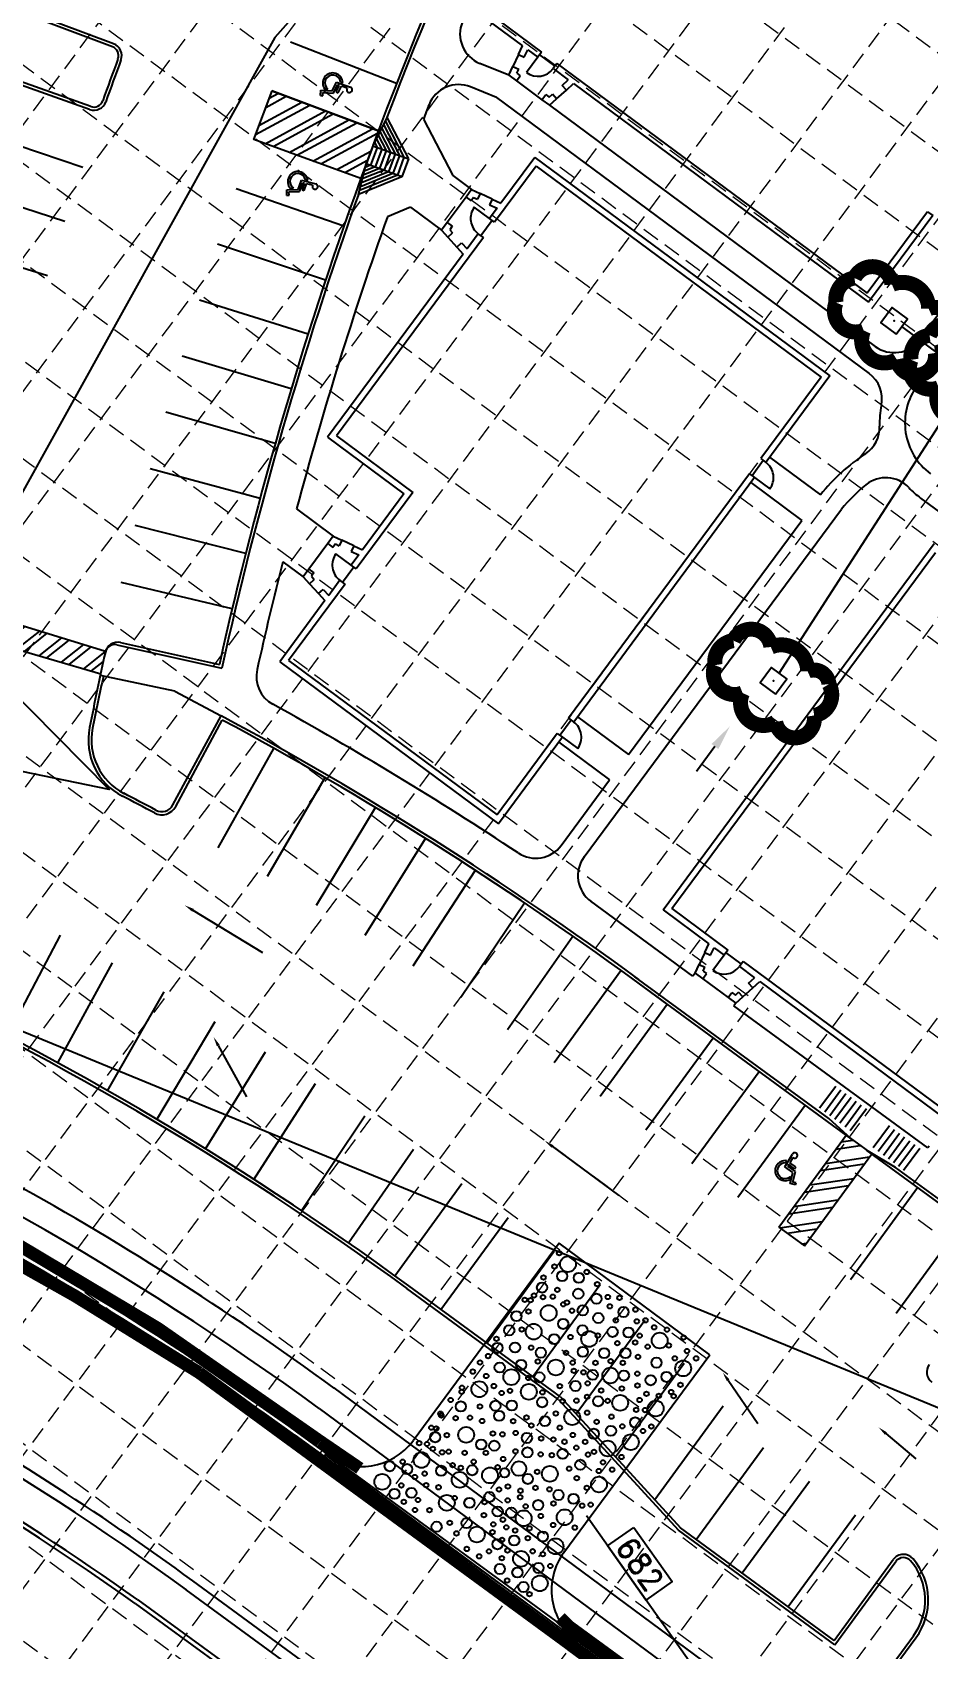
# Model space of a CAD drawing. Extents: x 4817 to 5759, y 4380 to 5259.
# Drawn here: x 5166.3 to 5307.9, y 4706.9 to 4962.4 of the extents above; entities that cross this region are included whole.
import ezdxf
from ezdxf.enums import TextEntityAlignment as Align

# ---------------------------------------------------------------- set-up
doc = ezdxf.new("R2010")
doc.units = 0
doc.header["$LTSCALE"] = 20
doc.header["$MEASUREMENT"] = 0
for name, pattern in [('DASHED', [0.75, 0.5, -0.25]), ('HIDDEN', [0.375, 0.25, -0.125]), ('HIDDENS', [0.17, 0.12, -0.05])]:
    doc.linetypes.add(name, pattern=pattern)
doc.layers.get('0').update_dxf_attribs({"linetype": 'CONTINUOUS'})
doc.layers.get('DEFPOINTS').update_dxf_attribs({"linetype": 'CONTINUOUS'})
for name, color, linetype in [('A-CURB', 3, 'CONTINUOUS'), ('A-GUT', 7, 'CONTINUOUS'), ('A-RAMP', 7, 'CONTINUOUS'), ('A-SIDEWALK', 2, 'CONTINUOUS'), ('A-SIDEWALK-ROW', 3, 'CONTINUOUS'), ('A-STRIP-HC', 7, 'CONTINUOUS'), ('A-STRIP-P', 7, 'HIDDEN'), ('A-SYMBOL-HC', 7, 'CONTINUOUS'), ('A_BLDG_CONC', 7, 'CONTINUOUS'), ('A_BLDG_DOOR', 7, 'CONTINUOUS'), ('A_BLDG_EXT', 3, 'CONTINUOUS'), ('A_BLDG_INT', 7, 'CONTINUOUS'), ('EX_STM_SEW', 8, 'HIDDEN'), ('GRID', 254, 'HIDDEN'), ('LEGEND', 7, 'CONTINUOUS'), ('LIMITS OF DISTURBANCE', 1, 'HIDDEN'), ('P_CONTOUR_FOOT', 40, 'CONTINUOUS'), ('P_INT_INLET', 40, 'CONTINUOUS'), ('P_STM_SEW-INTERNAL', 40, 'DASHED'), ('PCONTOUR', 40, 'CONTINUOUS'), ('SILT FENCE', 200, 'CONTINUOUS'), ('TEXT', 2, 'CONTINUOUS'), ('X-GUTTER', 8, 'HIDDENS')]:
    doc.layers.add(name, color=color, linetype=linetype)
doc.styles.add('ROMAND', font='romand.shx', dxfattribs={"height": 2.25})

# ---------------------------------------------------------------- blocks, each defined once
blk = doc.blocks.new('BASE-SHEA$0$HC')
for p, q in [((36.2, 87.5), (35.7, 93.1)), ((40.3, 78.8), (37.3, 113.8)), ((63.7, 78.8), (40.3, 78.8)), ((42.9, 108), (44.2, 93.4)), ((61.4, 93.4), (44.2, 93.4)), ((44.7, 88.3), (45, 83.9)), ((61.4, 88.3), (44.7, 88.3)), ((67.2, 83.9), (45, 83.9)), ((61.4, 88.3), (61.4, 93.4)), ((73.7, 53.7), (63.7, 78.8)), ((76.5, 60.4), (67.2, 83.9)), ((67.2, 60.7), (64.4, 67.7)), ((85.6, 58.5), (73.7, 53.7)), ((83.7, 63.2), (76.5, 60.4)), ((85.6, 58.5), (83.7, 63.2))]:
    blk.add_line(p, q)
for centre, radius, start, end in [((43.7, 114.4), 6.46, 263.0201, 184.9956), ((46.2, 71.8), 23.8, 116.1872, 332.1153), ((46.2, 71.8), 18.7, 122.4297, 347.4422)]:
    blk.add_arc(centre, radius, start, end)

msp = doc.modelspace()

# ---------------------------------------------------------------- hatches: boundary and pattern name
at = {"layer": 'A-GUT'}
h = msp.add_hatch(dxfattribs=at)
h.set_pattern_fill('ANSI32', color=256, scale=8, angle=-36.5017, style=0)
h.set_pattern_definition([(8.498333, (53.077, 4452.9596), (-0.443342, 2.9670605), []), (8.498333, (54.2137, 4452.1183), (-0.443342, 2.9670605), [])])
h.paths.add_polyline_path([(5298.89, 4785.25), (5294.85, 4788.2), (5284.22, 4773.68), (5288.26, 4770.72)])
at = {"layer": 'A-STRIP-HC'}
h = msp.add_hatch(dxfattribs=at)
h.set_pattern_fill('ANSI32', color=256, scale=8, angle=-6.5017, style=0)
h.set_pattern_definition([(38.49833, (53.077, 4452.9596), (-1.8674756, 2.3478788), []), (38.49833, (54.482, 4452.7994), (-1.8674756, 2.3478788), [])])
h.paths.add_polyline_path([(5154.87, 4871.74), (5177.88, 4864.62), (5177.12, 4861.08), (5154.01, 4867.83)])
at = {"layer": 'A-STRIP-P', "linetype": 'Continuous'}
h = msp.add_hatch(dxfattribs=at)
h.set_pattern_fill('ANSI32', color=256, scale=8, angle=-16.5017, style=0)
h.set_pattern_definition([(28.498333, (53.077, 4452.9596), (-1.4313996, 2.636493), []), (28.498333, (54.433, 4452.558), (-1.4313996, 2.636493), [])])
edge = h.paths.add_edge_path()
edge.add_line((5204.12, 4953.17), (5220.97, 4946.82))
edge.add_line((5220.97, 4946.82), (5218.2, 4939.32))
edge.add_line((5218.2, 4939.32), (5201.27, 4945.45))
edge.add_line((5201.27, 4945.45), (5204.17, 4953.15))

# ---------------------------------------------------------------- linework, layer by layer
at = {"layer": 'A-CURB', "color": 7}
for p, q in [((5178.96, 4960.1), (5166.31, 4964.83)), ((5175.53, 4950.67), (5162.8, 4955.19)), ((5179.64, 4865.64), (5196.23, 4861.96)), ((5188.52, 4840.35), (5196.11, 4854.44)), ((5292.12, 4790.82), (5261.5, 4813.23)), ((5295.66, 4787.61), (5292.12, 4790.82)), ((5302.64, 4783.12), (5298.08, 4785.84)), ((5321.45, 4769.35), (5302.64, 4783.12)), ((5249.42, 4746.47), (5225.48, 4764)), ((5249.42, 4746.47), (5268.37, 4725.79)), ((5293.07, 4707.72), (5268.37, 4725.79)), ((5293.07, 4707.72), (5302.69, 4720.86)), ((5298.26, 4699.35), (5305.48, 4709.11))]:
    msp.add_line(p, q, dxfattribs=at)
for centre, radius, start, end in [((5804.09, 4727.12), 683.64, 148.62153, 160.34812), ((5804.09, 4727.12), 622.64, 150.2984, 159.12779), ((5178.43, 4958.7), 1.5, 339.689, 69.5173), ((5804.09, 4727.12), 665.64, 159.68904, 160.29307), ((5176.03, 4952.09), 1.5, 250.4648, 340.2931), ((5804.09, 4727.12), 622.64, 160.32145, 167.49265), ((5179.31, 4864.18), 1.5, 77.4927, 167.6271), ((5804.09, 4727.12), 640.64, 167.96431, 168.71575), ((4931.97, 4362.93), 558, 53.7294, 61.7461), ((5185.15, 4850.62), 9.5, 168.7157, 242.5639), ((4931.97, 4362.93), 540, 61.9591, 62.5639), ((5186.76, 4841.3), 2, 241.9591, 331.6948), ((4931.97, 4362.93), 497, 53.8006, 65.5747), ((5303.91, 4719.98), 1.5, 40.7516, 143.8019), ((5297.84, 4714.76), 9.5, 323.4983, 40.7516)]:
    msp.add_arc(centre, radius, start, end, dxfattribs=at)
at = {"layer": 'A-GUT'}
for p, q in [((5179.13, 4960.57), (5166.02, 4965.47)), ((5175.36, 4950.2), (5162.16, 4954.88)), ((5180.23, 4866.02), (5195.85, 4862.56)), ((5188.96, 4840.12), (5196.32, 4853.77)), ((5295.66, 4787.61), (5261.2, 4812.82)), ((5266.61, 4808.87), (5261.21, 4812.82)), ((5294.85, 4788.2), (5298.89, 4785.25)), ((5320.75, 4769.25), (5298.08, 4785.84)), ((5284.22, 4773.68), (5288.26, 4770.72)), ((5249.76, 4746.85), (5225.77, 4764.4)), ((5249.76, 4746.85), (5268.7, 4726.17)), ((5292.96, 4708.41), (5268.7, 4726.17)), ((5292.96, 4708.41), (5302.29, 4721.16)), ((5298.66, 4699.05), (5305.88, 4708.81))]:
    msp.add_line(p, q, dxfattribs=at)
for centre, radius, start, end in [((5804.09, 4727.12), 683.14, 148.66344, 160.34812), ((5804.09, 4727.12), 623.14, 150.34441, 159.58078), ((5178.43, 4958.7), 2, 339.689, 69.5173), ((5804.09, 4727.12), 665.14, 159.68904, 160.29307), ((5176.03, 4952.09), 2, 250.4648, 340.2931), ((5804.09, 4727.12), 623.14, 159.8654, 167.44668), ((5804.09, 4727.12), 641.14, 167.62712, 168.71575), ((5179.8, 4864.07), 2, 77.4927, 167.6271), ((4931.97, 4362.93), 557.5, 53.8032, 61.6948), ((5185.15, 4850.62), 10, 168.7157, 242.5639), ((4931.97, 4362.93), 539.5, 61.9591, 62.5639), ((5186.76, 4841.3), 2.5, 241.9591, 331.6948), ((4931.97, 4362.93), 497.5, 53.8006, 65.5171), ((5309.58, 4750.78), 2, 143.4983, 233.8019), ((5303.91, 4719.98), 2, 40.7516, 143.8019), ((5297.84, 4714.76), 10, 323.4983, 40.7516)]:
    msp.add_arc(centre, radius, start, end, dxfattribs=at)
at = {"layer": 'A-RAMP'}
for p, q in [((5290.67, 4792.51), (5293.22, 4795.96)), ((5291.47, 4791.91), (5294.03, 4795.37)), ((5292.27, 4791.32), (5294.83, 4794.77)), ((5293.08, 4790.72), (5295.64, 4794.18)), ((5293.88, 4790.13), (5296.44, 4793.58)), ((5294.69, 4789.53), (5297.24, 4792.99)), ((5295.49, 4788.94), (5298.05, 4792.39)), ((5299.12, 4786.25), (5301.68, 4789.71)), ((5299.92, 4785.66), (5302.48, 4789.11)), ((5300.73, 4785.06), (5303.29, 4788.52)), ((5301.53, 4784.47), (5304.09, 4787.92)), ((5302.34, 4783.87), (5304.89, 4787.33)), ((5303.14, 4783.28), (5305.7, 4786.73)), ((5303.94, 4782.68), (5306.5, 4786.14))]:
    msp.add_line(p, q, dxfattribs=at)
at = {"layer": 'A-SIDEWALK', "color": 7}
for p, q in [((5241.58, 4955.61), (5236.98, 4957.49)), ((5239.61, 4952.1), (5235.51, 4953.76)), ((5239.61, 4952.1), (5298.5, 4908.52)), ((5248.01, 4950.86), (5299.46, 4912.79)), ((5228.09, 4948.67), (5232.71, 4939.79)), ((5232.71, 4939.79), (5235.7, 4937.58)), ((5226.06, 4934.75), (5222.4, 4933.26)), ((5226.06, 4934.75), (5230.94, 4931.15)), ((5315.97, 4926.69), (5306.45, 4913.83)), ((5314.43, 4917.88), (5306.1, 4906.63)), ((5282.77, 4895.28), (5290.81, 4889.33)), ((5279.8, 4891.26), (5287.83, 4885.31)), ((5208.06, 4887.12), (5213.85, 4882.83)), ((5253.47, 4832.15), (5294.12, 4887.08)), ((5306.61, 4888.83), (5324.3, 4875.74)), ((5260.47, 4848.33), (5287.83, 4885.31)), ((5205.88, 4878.78), (5209.09, 4876.4)), ((5188.8, 4858.31), (5177.05, 4860.81)), ((5188.8, 4858.31), (5196.11, 4854.44)), ((5252.43, 4854.28), (5260.47, 4848.33)), ((5249.46, 4850.26), (5257.5, 4844.31)), ((5249.84, 4833.96), (5257.5, 4844.31)), ((5270.66, 4813.34), (5254.54, 4825.14)), ((5270.99, 4813.8), (5270.66, 4813.34)), ((5277.42, 4809.04), (5277.11, 4808.62)), ((5307.78, 4786.18), (5277.11, 4808.62)), ((5307.97, 4786.44), (5307.78, 4786.18))]:
    msp.add_line(p, q, dxfattribs=at)
for centre, radius, start, end in [((5238.86, 4962.12), 5, 157.4249, 247.8929), ((5233.63, 4949.13), 5, 67.8929, 158.7353), ((5804.09, 4727.12), 617.14, 158.73531, 158.96118), ((5804.09, 4727.12), 617.14, 160.48686, 164.97371), ((5302.43, 4916.8), 5, 233.4983, 323.4983), ((5295.52, 4904.5), 5, 348.3994, 53.4983), ((5314.14, 4900.68), 10, 143.4983, 233.4983), ((5314.14, 4900.68), 14, 168.3994, 182.0564), ((5295.15, 4900), 5, 303.4566, 2.0564), ((5314.94, 4870.05), 30.9, 123.4566, 141.3729), ((5301.13, 4887.04), 5, 43.3601, 129.1083), ((5314.94, 4870.05), 26.9, 129.1083, 140.723), ((5314.94, 4900.09), 14, 223.3601, 233.4983), ((5804.09, 4727.12), 617.14, 165.77407, 167.4016), ((5206.69, 4860.64), 5, 167.4016, 241.1024), ((4931.97, 4362.93), 563.5, 56.4908, 61.1024), ((5245.82, 4836.94), 5, 236.4908, 323.4983), ((5257.49, 4829.17), 5, 143.4983, 233.8019)]:
    msp.add_arc(centre, radius, start, end, dxfattribs=at)
at = {"layer": 'A-SIDEWALK-ROW', "color": 7}
for p, q in [((5289.25, 4692.62), (5213.96, 4748.27)), ((5211.6, 4745.04), (5284, 4691.5))]:
    msp.add_line(p, q, dxfattribs=at)
for radius, end in [(477.5, 68.7844), (473.5, 67.1171)]:
    msp.add_arc((4931.96, 4362.93), radius, 53.8019, end, dxfattribs=at)
at = {"layer": 'A-STRIP-HC'}
for p, q in [((5154.87, 4871.74), (5177.89, 4864.66)), ((5154.01, 4867.83), (5177.11, 4861.08))]:
    msp.add_line(p, q, dxfattribs=at)
at = {"layer": 'A-STRIP-P', "linetype": 'Continuous'}
for p, q in [((5223.84, 4954.29), (5207.08, 4960.85)), ((5220.97, 4946.82), (5204.12, 4953.17)), ((5222.31, 4948.96), (5220.09, 4944.48)), ((5222.03, 4948.4), (5225.01, 4942.66)), ((5222.31, 4948.96), (5225.72, 4942.4)), ((5174.29, 4941.03), (5157.25, 4946.82)), ((5218.2, 4939.32), (5201.27, 4945.45)), ((5220.64, 4945.6), (5221.49, 4943.96)), ((5220.92, 4946.16), (5222.2, 4943.7)), ((5221.2, 4946.72), (5222.9, 4943.44)), ((5221.48, 4947.28), (5223.61, 4943.18)), ((5221.76, 4947.84), (5224.31, 4942.92)), ((5220.09, 4944.48), (5219.05, 4941.67)), ((5220.79, 4944.22), (5219.75, 4941.41)), ((5220.09, 4944.48), (5225.72, 4942.4)), ((5220.37, 4945.04), (5220.79, 4944.22)), ((5221.49, 4943.96), (5220.45, 4941.15)), ((5222.2, 4943.7), (5221.16, 4940.89)), ((5222.9, 4943.44), (5221.86, 4940.63)), ((5223.61, 4943.18), (5222.57, 4940.37)), ((5224.31, 4942.92), (5223.27, 4940.11)), ((5217.82, 4936.79), (5219.05, 4941.67)), ((5222.57, 4940.37), (5218.28, 4938.62)), ((5221.86, 4940.63), (5218.43, 4939.23)), ((5221.16, 4940.89), (5218.59, 4939.84)), ((5220.45, 4941.15), (5218.74, 4940.45)), ((5219.75, 4941.41), (5218.89, 4941.06)), ((5224.68, 4939.59), (5219.04, 4941.62)), ((5225.01, 4942.66), (5223.97, 4939.85)), ((5225.72, 4942.4), (5224.68, 4939.59)), ((5171.45, 4932.49), (5154.33, 4938.05)), ((5224.68, 4939.59), (5217.82, 4936.79)), ((5223.97, 4939.85), (5217.97, 4937.4)), ((5223.27, 4940.11), (5218.13, 4938.01)), ((5215.52, 4931.78), (5198.52, 4937.69)), ((5168.73, 4923.91), (5151.54, 4929.24)), ((5212.63, 4923.26), (5195.54, 4928.92)), ((5209.86, 4914.69), (5192.69, 4920.11)), ((5207.21, 4906.09), (5189.97, 4911.26)), ((5204.69, 4897.45), (5187.37, 4902.37)), ((5202.29, 4888.78), (5184.9, 4893.45)), ((5200.02, 4880.07), (5182.57, 4884.49)), ((5197.87, 4871.33), (5180.36, 4875.5)), ((5195.67, 4833.59), (5204.47, 4849.29)), ((5203.48, 4829.12), (5212.54, 4844.68)), ((5211.22, 4824.53), (5220.54, 4839.93)), ((5218.88, 4819.8), (5228.4, 4835.08)), ((5226.47, 4814.96), (5236.29, 4830.04)), ((5233.97, 4809.98), (5244.04, 4824.9)), ((5162.4, 4803.84), (5170.74, 4819.79)), ((5241.38, 4804.88), (5251.7, 4819.62)), ((5170.34, 4799.6), (5178.96, 4815.4)), ((5248.71, 4799.66), (5259.28, 4814.23)), ((5178.2, 4795.22), (5187.11, 4810.86)), ((5255.98, 4794.35), (5266.61, 4808.87)), ((5185.98, 4790.69), (5195.17, 4806.17)), ((5263.24, 4789.03), (5273.87, 4803.56)), ((5193.67, 4786.03), (5203.14, 4801.34)), ((5270.5, 4783.71), (5281.13, 4798.24)), ((5201.29, 4781.22), (5211.03, 4796.36)), ((5277.76, 4778.4), (5288.39, 4792.93)), ((5208.81, 4776.28), (5218.82, 4791.24)), ((5284.22, 4773.68), (5294.85, 4788.2)), ((5216.24, 4771.21), (5226.53, 4785.98)), ((5288.26, 4770.72), (5298.89, 4785.25)), ((5223.58, 4766), (5234.13, 4780.58)), ((5295.52, 4765.41), (5306.15, 4779.93)), ((5230.85, 4760.69), (5241.48, 4775.22)), ((5302.78, 4760.09), (5313.41, 4774.62)), ((5238.11, 4755.37), (5248.74, 4769.9)), ((5245.37, 4750.06), (5256, 4764.59)), ((5252.21, 4744.17), (5263.06, 4758.98)), ((5258.41, 4737.4), (5269.26, 4752.21)), ((5264.61, 4730.63), (5275.45, 4745.45)), ((5271.18, 4724.36), (5281.81, 4738.89)), ((5278.44, 4719.05), (5289.07, 4733.57)), ((5285.7, 4713.73), (5296.33, 4728.26))]:
    msp.add_line(p, q, dxfattribs=at)
msp.add_lwpolyline([(5204.12, 4953.17), (5220.97, 4946.82), (5218.2, 4939.32), (5201.27, 4945.45), (5204.17, 4953.15)], dxfattribs=at)
at = {"layer": 'A_BLDG_CONC'}
for p, q in [((5243.11, 4958.87), (5242.22, 4956.97)), ((5242.79, 4954.72), (5246.81, 4951.75)), ((5249.12, 4951.86), (5250.68, 4953.27)), ((5234.81, 4936.37), (5231.83, 4932.35)), ((5238.95, 4936.04), (5237.06, 4936.94)), ((5231.95, 4930.03), (5233.36, 4928.48)), ((5212.96, 4881.63), (5209.98, 4877.61)), ((5217.11, 4881.3), (5215.21, 4882.2)), ((5210.1, 4875.29), (5211.51, 4873.74)), ((5272.53, 4817.06), (5271.63, 4815.16)), ((5272.2, 4812.91), (5276.22, 4809.93)), ((5278.54, 4810.05), (5280.09, 4811.46))]:
    msp.add_line(p, q, dxfattribs=at)
at = {"layer": 'A_BLDG_DOOR'}
for p, q in [((5246.16, 4958.44), (5244.38, 4956.03)), ((5238.53, 4932.99), (5236.12, 4934.78)), ((5280.39, 4892.06), (5282.8, 4890.28)), ((5216.68, 4878.25), (5214.27, 4880.04)), ((5250.04, 4851.04), (5252.45, 4849.26)), ((5275.58, 4816.63), (5273.79, 4814.22))]:
    msp.add_line(p, q, dxfattribs=at)
for centre, start, end in [((5246.16, 4958.44), 233.4983, 323.4983), ((5238.53, 4932.99), 143.4983, 233.4983), ((5280.39, 4892.06), 323.4983, 53.4983), ((5216.68, 4878.25), 143.4983, 233.4983), ((5250.04, 4851.04), 323.4983, 53.4983), ((5275.58, 4816.63), 233.4983, 323.4983)]:
    msp.add_arc(centre, 3, start, end, dxfattribs=at)
at = {"layer": 'A_BLDG_EXT', "color": 7}
for p, q in [((5236.52, 4965.58), (5243.75, 4960.23)), ((5243.11, 4958.87), (5243.75, 4960.23)), ((5243.11, 4958.87), (5244.02, 4958.45)), ((5244.02, 4958.45), (5244.57, 4959.62)), ((5244.57, 4959.62), (5246.16, 4958.44)), ((5246.76, 4959.25), (5246.16, 4958.44)), ((5241.58, 4955.61), (5242.22, 4956.97)), ((5242.22, 4956.97), (5243.13, 4956.55)), ((5242.84, 4955.93), (5243.13, 4956.55)), ((5242.84, 4955.93), (5243.38, 4955.53)), ((5249.17, 4957.46), (5248.58, 4956.66)), ((5248.58, 4956.66), (5250.97, 4954.89)), ((5241.58, 4955.61), (5242.79, 4954.72)), ((5242.79, 4954.72), (5243.38, 4955.53)), ((5250.01, 4954.01), (5250.97, 4954.89)), ((5250.68, 4953.27), (5250.01, 4954.01)), ((5250.68, 4953.27), (5251.79, 4954.28)), ((5251.79, 4954.28), (5298.41, 4919.78)), ((5246.81, 4951.75), (5247.4, 4952.55)), ((5246.81, 4951.75), (5248.01, 4950.86)), ((5247.4, 4952.55), (5247.95, 4952.15)), ((5247.95, 4952.15), (5248.45, 4952.6)), ((5248.01, 4950.86), (5249.12, 4951.86)), ((5249.12, 4951.86), (5248.45, 4952.6)), ((5245.67, 4942.64), (5240.31, 4935.41)), ((5245.67, 4942.64), (5292.29, 4908.14)), ((5235.7, 4937.58), (5234.81, 4936.37)), ((5234.81, 4936.37), (5235.61, 4935.78)), ((5236.01, 4936.32), (5235.61, 4935.78)), ((5235.7, 4937.58), (5237.06, 4936.94)), ((5236.01, 4936.32), (5236.63, 4936.03)), ((5237.06, 4936.94), (5236.63, 4936.03)), ((5238.95, 4936.04), (5238.53, 4935.14)), ((5238.95, 4936.04), (5240.31, 4935.41)), ((5238.53, 4935.14), (5239.71, 4934.59)), ((5239.71, 4934.59), (5238.53, 4932.99)), ((5239.33, 4932.4), (5238.53, 4932.99)), ((5308.53, 4933.44), (5298.41, 4919.78)), ((5307.72, 4934.04), (5308.53, 4933.44)), ((5231.83, 4932.35), (5230.94, 4931.15)), ((5230.94, 4931.15), (5231.95, 4930.03)), ((5231.83, 4932.35), (5232.64, 4931.76)), ((5231.95, 4930.03), (5232.69, 4930.71)), ((5232.64, 4931.76), (5232.23, 4931.21)), ((5232.23, 4931.21), (5232.69, 4930.71)), ((5236.74, 4930.58), (5234.97, 4928.19)), ((5237.55, 4929.99), (5236.74, 4930.58)), ((5233.36, 4928.48), (5234.1, 4929.15)), ((5233.36, 4928.48), (5234.36, 4927.37)), ((5234.1, 4929.15), (5234.97, 4928.19)), ((5234.36, 4927.37), (5212.95, 4898.43)), ((5292.29, 4908.14), (5282.18, 4894.47)), ((5212.95, 4898.43), (5225.01, 4889.51)), ((5281.37, 4895.07), (5282.18, 4894.47)), ((5280.39, 4892.06), (5251.82, 4853.45)), ((5279.59, 4892.66), (5280.39, 4892.06)), ((5225.01, 4889.51), (5218.46, 4880.66)), ((5213.85, 4882.83), (5212.96, 4881.63)), ((5212.96, 4881.63), (5213.76, 4881.03)), ((5214.17, 4881.58), (5213.76, 4881.03)), ((5213.85, 4882.83), (5215.21, 4882.2)), ((5214.17, 4881.58), (5214.78, 4881.29)), ((5215.21, 4882.2), (5214.78, 4881.29)), ((5265.93, 4823.77), (5308.76, 4881.64)), ((5217.11, 4881.3), (5216.68, 4880.4)), ((5216.68, 4880.4), (5217.86, 4879.84)), ((5217.86, 4879.84), (5216.68, 4878.25)), ((5217.11, 4881.3), (5218.46, 4880.66)), ((5209.98, 4877.61), (5209.09, 4876.4)), ((5209.98, 4877.61), (5210.79, 4877.02)), ((5210.79, 4877.02), (5210.38, 4876.47)), ((5210.38, 4876.47), (5210.84, 4875.96)), ((5217.48, 4877.66), (5216.68, 4878.25)), ((5209.09, 4876.4), (5210.1, 4875.29)), ((5210.1, 4875.29), (5210.84, 4875.96)), ((5211.51, 4873.74), (5212.25, 4874.41)), ((5212.25, 4874.41), (5213.12, 4873.45)), ((5214.89, 4875.84), (5213.12, 4873.45)), ((5215.7, 4875.25), (5214.89, 4875.84)), ((5212.51, 4872.63), (5205.38, 4862.98)), ((5211.51, 4873.74), (5212.51, 4872.63)), ((5205.38, 4862.98), (5239.94, 4837.4)), ((5251.02, 4854.05), (5251.82, 4853.45)), ((5250.04, 4851.04), (5239.94, 4837.4)), ((5249.23, 4851.64), (5250.04, 4851.04)), ((5265.93, 4823.77), (5273.16, 4818.41)), ((5272.53, 4817.06), (5273.17, 4818.41)), ((5273.43, 4816.63), (5273.99, 4817.81)), ((5273.99, 4817.81), (5275.58, 4816.63)), ((5271, 4813.8), (5271.63, 4815.16)), ((5271.63, 4815.16), (5272.54, 4814.73)), ((5272.53, 4817.06), (5273.43, 4816.63)), ((5276.17, 4817.43), (5275.58, 4816.63)), ((5278.58, 4815.65), (5277.99, 4814.84)), ((5271, 4813.8), (5272.2, 4812.91)), ((5272.2, 4812.91), (5272.8, 4813.71)), ((5272.25, 4814.12), (5272.54, 4814.73)), ((5272.25, 4814.12), (5272.8, 4813.71)), ((5277.99, 4814.84), (5280.38, 4813.07)), ((5279.42, 4812.2), (5280.38, 4813.07)), ((5276.22, 4809.93), (5276.82, 4810.74)), ((5276.82, 4810.74), (5277.36, 4810.33)), ((5277.36, 4810.33), (5277.87, 4810.79)), ((5277.43, 4809.04), (5278.54, 4810.05)), ((5278.54, 4810.05), (5277.87, 4810.79)), ((5280.09, 4811.46), (5279.42, 4812.2)), ((5280.09, 4811.46), (5281.2, 4812.47)), ((5281.2, 4812.47), (5310.14, 4791.05)), ((5276.22, 4809.93), (5277.43, 4809.04))]:
    msp.add_line(p, q, dxfattribs=at)
at = {"layer": 'A_BLDG_INT'}
for p, q in [((5237.92, 4965.79), (5246.76, 4959.25)), ((5248.87, 4957.06), (5246.46, 4958.85)), ((5249.17, 4957.46), (5298.2, 4921.18)), ((5245.87, 4941.24), (5239.33, 4932.4)), ((5245.87, 4941.24), (5290.89, 4907.93)), ((5237.14, 4930.29), (5238.93, 4932.7)), ((5307.72, 4934.04), (5298.2, 4921.18)), ((5237.55, 4929.99), (5214.35, 4898.64)), ((5290.89, 4907.93), (5281.37, 4895.07)), ((5214.35, 4898.64), (5226.41, 4889.72)), ((5281.77, 4894.77), (5279.99, 4892.36)), ((5279.59, 4892.66), (5251.02, 4854.05)), ((5226.41, 4889.72), (5217.48, 4877.66)), ((5267.33, 4823.98), (5308.97, 4880.25)), ((5215.3, 4875.54), (5217.08, 4877.96)), ((5215.7, 4875.25), (5206.78, 4863.19)), ((5206.78, 4863.19), (5239.73, 4838.8)), ((5251.42, 4853.75), (5249.63, 4851.34)), ((5249.23, 4851.64), (5239.73, 4838.8)), ((5267.33, 4823.98), (5276.17, 4817.43)), ((5278.29, 4815.25), (5275.87, 4817.03)), ((5278.58, 4815.65), (5313.15, 4790.07))]:
    msp.add_line(p, q, dxfattribs=at)
at = {"layer": 'DEFPOINTS', "color": 0, "linetype": 'ByBlock'}
for p in [(5249.53, 4771.12), (5249.53, 4771.12), (5273.35, 4753.49), (5220.49, 4731.89)]:
    msp.add_point(p, dxfattribs=at)
at = {"layer": 'EX_STM_SEW', "color": 5, "linetype": 'Continuous'}
for p, q in [((5264.51, 4662.32), (5190.63, 4716.39)), ((5265.67, 4663.64), (5191.67, 4717.8))]:
    msp.add_line(p, q, dxfattribs=at)
for radius, end in [(439.75, 68.2999), (438, 66.5981)]:
    msp.add_arc((4931.97, 4362.92), radius, 53.8033, end, dxfattribs=at)
at = {"layer": 'GRID', "color": 252, "linetype": 'HIDDEN', "lineweight": 0, "ltscale": 0.55}
for p, q in [((5050.59, 5150.63), (5673.57, 4689.63)), ((5043.16, 5140.58), (5666.13, 4679.58)), ((5035.72, 5130.54), (5658.7, 4669.53)), ((5028.29, 5120.49), (5651.26, 4659.48)), ((5288.33, 5114.66), (5028.05, 4762.93)), ((5020.85, 5110.44), (5643.83, 4649.43)), ((5298.38, 5107.22), (5038.1, 4755.5)), ((5013.42, 5100.39), (5636.39, 4639.39)), ((5308.43, 5099.79), (5048.15, 4748.06)), ((5318.47, 5092.35), (5058.2, 4740.63)), ((5005.98, 5090.34), (5628.96, 4629.34)), ((5328.52, 5084.92), (5068.24, 4733.19)), ((4998.54, 5080.3), (5621.52, 4619.29)), ((5338.57, 5077.48), (5078.29, 4725.76)), ((4991.11, 5070.25), (5614.08, 4609.24)), ((5348.62, 5070.05), (5088.34, 4718.32)), ((5358.67, 5062.61), (5098.39, 4710.89)), ((4983.67, 5060.2), (5606.65, 4599.19)), ((5368.71, 5055.17), (5108.44, 4703.45)), ((4976.24, 5050.15), (5599.21, 4589.15)), ((5378.76, 5047.74), (5118.48, 4696.01)), ((4968.8, 5040.1), (5591.78, 4579.1)), ((5388.81, 5040.3), (5128.53, 4688.58)), ((5398.86, 5032.87), (5138.58, 4681.14)), ((4961.37, 5030.06), (5584.34, 4569.05)), ((5408.91, 5025.43), (5148.63, 4673.71)), ((4953.93, 5020.01), (5576.91, 4559)), ((5418.95, 5018), (5158.68, 4666.27)), ((4946.5, 5009.96), (5569.47, 4548.95)), ((5429, 5010.56), (5168.72, 4658.84)), ((5439.05, 5003.13), (5178.77, 4651.4)), ((4939.06, 4999.91), (5562.04, 4538.91)), ((5449.1, 4995.69), (5188.82, 4643.97)), ((4931.62, 4989.86), (5554.6, 4528.86)), ((5459.15, 4988.25), (5198.87, 4636.53)), ((4924.19, 4979.82), (5547.16, 4518.81)), ((5469.19, 4980.82), (5208.92, 4629.09)), ((5479.24, 4973.38), (5218.96, 4621.66)), ((4916.75, 4969.77), (5539.73, 4508.76)), ((5489.29, 4965.95), (5229.01, 4614.22)), ((4909.32, 4959.72), (5532.29, 4498.71)), ((4901.88, 4949.67), (5524.86, 4488.67)), ((4894.45, 4939.62), (5517.42, 4478.62)), ((4887.2, 4929.36), (5510.18, 4468.36)), ((4879.77, 4919.32), (5502.74, 4458.31))]:
    msp.add_line(p, q, dxfattribs=at)
at = {"layer": 'LEGEND', "color": 170, "ltscale": 100, "const_width": 2.37}
for points in [[(5302.09, 4922.56, 0.520567), (5302.09, 4922.56, 0.765195), (5296.17, 4923.58, 0.417879), (5293.26, 4919.7, 0.6649), (5297.63, 4915.3, 0.744833), (5302.84, 4910.72, 0.975642), (5308.94, 4911.74, 0.520567), (5311.27, 4916.68, 0.520567), (5307.89, 4918.73, 0.540264), (5302.09, 4922.56)], [(5313.95, 4913.53, 0.520567), (5313.95, 4913.53, 0.765195), (5308.03, 4914.55, 0.417879), (5305.12, 4910.66, 0.6649), (5309.48, 4906.26, 0.744833), (5314.69, 4901.69, 0.975642), (5320.8, 4902.7, 0.520567), (5323.13, 4907.65, 0.520567), (5319.75, 4909.7, 0.540264), (5313.95, 4913.53)], [(5282.96, 4865.3, 0.520567), (5282.96, 4865.3, 0.765195), (5277.05, 4866.32, 0.417879), (5274.13, 4862.44, 0.6649), (5278.5, 4858.04, 0.744833), (5283.71, 4853.46, 0.975642), (5289.82, 4854.48, 0.520567), (5292.14, 4859.42, 0.520567), (5288.77, 4861.47, 0.540264), (5282.96, 4865.3)]]:
    msp.add_lwpolyline(points, format="xyb", close=True, dxfattribs=at)
at = {"layer": 'LIMITS OF DISTURBANCE', "linetype": 'DASHED', "ltscale": 1.5, "const_width": 2}
msp.add_lwpolyline([(5132.22, 4784.73, -0.030724), (5192.65, 4750.69), (5445.41, 4565.52), (5618.63, 4779.6), (5624.29, 4775.32), (5628.83, 4780.96), (5622.89, 4786.09), (5638.1, 4808.48), (5634.78, 4810.6), (5578.15, 4852.66, 0.029536), (5570.73, 4857.12), (5563.67, 4858.56, -0.160451), (5516.17, 4879.05), (5207.84, 5110.33, 0.326519), (5182.99, 5105.91), (5169.5, 5082.36), (5165.29, 5070.8)], format="xyb", dxfattribs=at)
at = {"layer": 'P_CONTOUR_FOOT', "color": 35}
msp.add_line((5279.93, 4691.19), (5253.82, 4728.09), dxfattribs=at)
for points in [[(5249.01, 5011.49), (5204.61, 4961.55), (5154.76, 4871.84), (5153.61, 4867.91), (5178.46, 4842.81), (5131.92, 4852.4)], [(5138.18, 4815.55), (5320.52, 4740.59)]]:
    msp.add_lwpolyline(points, dxfattribs=at)
msp.add_lwpolyline([(5261.31, 4726.26), (5267.37, 4717.7), (5263.24, 4714.77), (5257.18, 4723.34)], close=True, dxfattribs=at)
at = {"layer": 'P_INT_INLET', "color": 5, "linetype": 'Continuous'}
for points in [[(5302.75, 4914.71), (5304.53, 4917.12), (5302.12, 4918.9), (5300.33, 4916.49)], [(5283.71, 4857.88), (5285.5, 4860.29), (5283.08, 4862.08), (5281.3, 4859.67)]]:
    msp.add_lwpolyline(points, close=True, dxfattribs=at)
at = {"layer": 'P_STM_SEW-INTERNAL', "color": 5, "linetype": 'Continuous'}
for p, q in [((5313.49, 4908.63), (5303.64, 4915.91)), ((5284.29, 4861.19), (5313.75, 4906.88))]:
    msp.add_line(p, q, dxfattribs=at)
for p in [(5302.43, 4916.8), (5283.4, 4859.98)]:
    msp.add_point(p, dxfattribs=at)
at = {"layer": 'SILT FENCE', "linetype": 'Continuous', "const_width": 2}
msp.add_lwpolyline([(5093.67, 4839.48), (5105.53, 4808.78), (5106.22, 4807.39), (5104.18, 4803.21), (5128.36, 4792.36), (5126.66, 4788.81), (5127.06, 4789.68), (5131.42, 4787.82, -0.05264), (5211.79, 4739.84), (5218.04, 4735.57)], format="xyb", dxfattribs=at)
msp.add_lwpolyline([(5249.69, 4712), (5251.14, 4710.56), (5444.71, 4569.23)], dxfattribs=at)
at = {"layer": 'TEXT', "color": 4}
for p, q in [((5249.53, 4771.12), (5226.44, 4739.93)), ((5273.35, 4753.49), (5249.53, 4771.12)), ((5250.27, 4722.3), (5273.35, 4753.49)), ((5212.46, 4737.84), (5252.36, 4708.31))]:
    msp.add_line(p, q, dxfattribs=at)
at = {"layer": 'TEXT', "color": 7}
for points in [[(5274.13, 4849.58), (5271.21, 4845.62)], [(5191.68, 4823.72), (5202.66, 4817.07)], [(5195.67, 4802.38), (5200.14, 4794.26)], [(5248.47, 4786.42), (5258.96, 4778.66)], [(5276.2, 4749.5), (5280.91, 4742.68)], [(5301.13, 4741.08), (5305.84, 4737.06)]]:
    msp.add_lwpolyline(points, dxfattribs=at)
at = {"layer": 'TEXT', "color": 4}
for centre, radius in [((5249.54, 4769.56), 0.358), ((5248.78, 4767.46), 0.358), ((5250, 4765.93), 0.806), ((5250.92, 4767.83), 1.25), ((5253.88, 4766.6), 0.358), ((5246.82, 4764.13), 0.806), ((5247.06, 4765.73), 0.358), ((5249.23, 4763.77), 0.358), ((5252.63, 4765.66), 0.806), ((5255.54, 4764.67), 0.358), ((5244.09, 4762.19), 0.358), ((5245.01, 4762.13), 0.358), ((5245.56, 4762.87), 0.358), ((5246.97, 4762.62), 0.358), ((5248.53, 4762.7), 0.358), ((5250.18, 4761.48), 0.358), ((5250.75, 4761.77), 0.358), ((5252.55, 4763.16), 0.806), ((5255.41, 4762.37), 0.806), ((5257.22, 4762.63), 0.358), ((5257.54, 4761.16), 0.358), ((5259.06, 4762.5), 0.358), ((5242.77, 4759.62), 0.806), ((5244.67, 4760.35), 0.358), ((5247.86, 4760.11), 1.25), ((5250.17, 4758.39), 0.806), ((5251.55, 4760.47), 0.358), ((5253.25, 4760.53), 0.806), ((5255.71, 4759.32), 0.806), ((5258.48, 4758.96), 0.358), ((5259.68, 4760.27), 0.806), ((5261.58, 4760.65), 0.358), ((5261.8, 4758.8), 0.358), ((5263.15, 4758.95), 0.358), ((5239.62, 4756.04), 0.358), ((5241.64, 4757.37), 0.806), ((5243.62, 4757.5), 0.358), ((5245.5, 4757.17), 1.25), ((5248.75, 4755.99), 0.806), ((5251.31, 4756.32), 0.358), ((5253.21, 4757.37), 0.806), ((5254.26, 4756), 1.25), ((5255.64, 4756.56), 0.358), ((5257.97, 4757.12), 0.806), ((5260.47, 4757.04), 0.806), ((5262.24, 4756.53), 0.358), ((5265.41, 4755.78), 1.25), ((5264.53, 4757.84), 0.358), ((5266.56, 4757.48), 0.358), ((5269.19, 4756.25), 0.358), ((5239.77, 4754.6), 0.806), ((5242.55, 4754.66), 0.806), ((5245.11, 4754.63), 0.358), ((5246.63, 4753.85), 0.806), ((5250.61, 4753.83), 0.358), ((5253.26, 4753.98), 0.806), ((5256.64, 4753.77), 0.806), ((5258.71, 4755.34), 0.358), ((5259.99, 4753.77), 0.806), ((5261.54, 4755.46), 0.358), ((5263.51, 4754.79), 0.358), ((5266.84, 4754.99), 0.358), ((5269.71, 4754.1), 0.358), ((5237.03, 4752.3), 0.358), ((5238.31, 4753.31), 0.358), ((5240.13, 4751.51), 0.806), ((5243.52, 4751.91), 0.806), ((5246.15, 4752.45), 0.358), ((5248.99, 4751.5), 1.25), ((5251.66, 4752.26), 0.358), ((5251.85, 4750.97), 0.358), ((5255.27, 4752.24), 0.358), ((5257.6, 4750.25), 1.25), ((5257.66, 4752.5), 0.358), ((5259.58, 4752.23), 0.358), ((5261.98, 4753.19), 0.358), ((5264.89, 4752.27), 0.806), ((5267.8, 4752.95), 0.358), ((5269.11, 4751.36), 1.25), ((5271.15, 4752.94), 0.358), ((5235.88, 4750.86), 0.358), ((5236.91, 4748.07), 1.25), ((5238.01, 4750.17), 0.358), ((5239.22, 4748.57), 0.358), ((5241.96, 4749.99), 1.25), ((5244.74, 4747.67), 1.25), ((5244.66, 4749.84), 0.358), ((5246.4, 4749.96), 0.806), ((5249.62, 4748.55), 0.358), ((5252.09, 4748.58), 0.806), ((5253.36, 4750.74), 0.358), ((5254.02, 4749.01), 0.358), ((5254.82, 4750.35), 0.806), ((5259.76, 4750.23), 0.806), ((5261.87, 4750.54), 0.358), ((5261.89, 4748.66), 0.358), ((5263.98, 4749.49), 0.806), ((5266.49, 4750.02), 0.806), ((5268.68, 4748.76), 0.358), ((5232.38, 4746.38), 0.358), ((5233.99, 4745.36), 0.806), ((5234.12, 4747.66), 0.358), ((5234.18, 4748.32), 0.358), ((5239.45, 4745.47), 0.806), ((5240.44, 4747.48), 0.358), ((5242.04, 4745.5), 0.806), ((5241.76, 4747.83), 0.358), ((5246.83, 4746.01), 0.806), ((5246.88, 4747.58), 0.358), ((5250.08, 4746.18), 0.358), ((5252.25, 4746.26), 0.358), ((5253.94, 4746.86), 0.358), ((5255.69, 4746.17), 0.806), ((5256.17, 4747.86), 0.358), ((5257.18, 4746.23), 0.358), ((5259.16, 4745.92), 1.25), ((5259.42, 4748.19), 0.358), ((5262.23, 4746.38), 0.358), ((5263.31, 4747.35), 0.358), ((5264.78, 4745.03), 1.25), ((5265.28, 4747.04), 0.358), ((5267.22, 4747.63), 0.358), ((5267.62, 4746.98), 0.358), ((5230.78, 4744.21), 0.358), ((5230.92, 4743.93), 0.358), ((5233.17, 4743.5), 0.358), ((5235.44, 4743.59), 0.358), ((5237.01, 4745.35), 0.358), ((5240.05, 4743.88), 0.806), ((5244.37, 4743.61), 0.358), ((5247.28, 4743.03), 0.806), ((5249, 4744.25), 0.358), ((5251.58, 4743.67), 1.25), ((5253.95, 4744.38), 0.358), ((5257.8, 4743.74), 0.358), ((5261.52, 4742.83), 0.806), ((5261.7, 4744.83), 0.358), ((5263.08, 4744.78), 0.358), ((5229.33, 4742.01), 0.358), ((5229.94, 4740.49), 0.806), ((5230.11, 4741.88), 0.358), ((5231.79, 4740.81), 0.358), ((5234.84, 4740.86), 1.25), ((5237.35, 4743.06), 0.358), ((5239.06, 4741.08), 0.358), ((5240.56, 4740.95), 0.358), ((5242.27, 4743.04), 0.358), ((5242.66, 4741.17), 0.358), ((5244.43, 4740.37), 0.806), ((5245.12, 4742.35), 0.358), ((5249.64, 4742.01), 0.358), ((5251.69, 4740.84), 0.358), ((5254.99, 4741.04), 0.806), ((5255.44, 4742.93), 0.358), ((5257.71, 4741.5), 0.806), ((5259.5, 4742.21), 0.358), ((5262.76, 4741.48), 0.358), ((5264.08, 4742.19), 0.358), ((5227.42, 4739.55), 0.358), ((5228.65, 4739.43), 0.358), ((5229.58, 4738.65), 0.358), ((5232.08, 4738.21), 0.358), ((5237.22, 4739.35), 0.806), ((5239.28, 4739.15), 0.806), ((5242.63, 4738.27), 0.358), ((5244.51, 4738.1), 0.806), ((5246.69, 4740.3), 0.358), ((5248.6, 4740.13), 0.358), ((5250.08, 4737.87), 0.806), ((5250.37, 4739.78), 0.358), ((5252.24, 4738.84), 0.358), ((5253.63, 4739.76), 0.358), ((5255.03, 4738.19), 0.358), ((5257.19, 4738.72), 1.25), ((5260.85, 4739.72), 1.25), ((5222.76, 4735.91), 0.806), ((5224.81, 4736.62), 0.358), ((5225.52, 4735.46), 0.806), ((5227.77, 4736.9), 1.25), ((5230.88, 4735.2), 0.806), ((5231.03, 4738.11), 0.358), ((5232.7, 4736.07), 0.358), ((5233.99, 4735.65), 0.358), ((5234.6, 4738.03), 0.358), ((5235.8, 4735.27), 0.806), ((5236.02, 4736.62), 0.358), ((5237.95, 4738.02), 0.358), ((5239.81, 4735.76), 0.358), ((5240.68, 4737.06), 0.358), ((5243.17, 4735.53), 1.16), ((5246.61, 4737.8), 0.358), ((5248.04, 4734.71), 1.25), ((5248.36, 4737.65), 0.358), ((5252.87, 4736.15), 0.806), ((5254.08, 4737.75), 0.358), ((5256.44, 4736.53), 0.358), ((5259.36, 4737.37), 0.358), ((5221.58, 4733.44), 1.25), ((5226.74, 4734.22), 0.358), ((5228.28, 4734.75), 0.358), ((5233.82, 4733.75), 1.25), ((5238.59, 4734.46), 1.25), ((5240.9, 4734.87), 0.717), ((5244.58, 4733.9), 0.806), ((5246.06, 4735.02), 0.358), ((5251.11, 4735.53), 0.358), ((5252.3, 4734.03), 0.358), ((5255.81, 4733.03), 1.25), ((5255.78, 4735.16), 0.358), ((5257.89, 4735.37), 0.358), ((5223.51, 4731.56), 0.806), ((5224.6, 4732.88), 0.358), ((5226.18, 4731.7), 0.806), ((5227.23, 4730.58), 0.358), ((5228.51, 4732.91), 0.358), ((5230.48, 4732.59), 0.358), ((5231.77, 4730.14), 1.25), ((5233.02, 4730.89), 0.358), ((5235.35, 4730.13), 0.806), ((5238.51, 4731.06), 0.806), ((5240.03, 4732.24), 0.358), ((5241.4, 4730.52), 0.358), ((5241.43, 4732.71), 0.358), ((5243.36, 4731.02), 0.358), ((5243.41, 4732.04), 0.358), ((5245.78, 4732.5), 0.358), ((5247.99, 4732.27), 0.358), ((5249.42, 4731.37), 0.806), ((5251.8, 4730.77), 0.806), ((5253.9, 4732.49), 0.358), ((5224.99, 4730.3), 0.358), ((5226.76, 4728.99), 0.358), ((5229.04, 4728.98), 0.358), ((5237.64, 4728.18), 0.358), ((5237.74, 4730.23), 0.358), ((5239.81, 4728.77), 0.806), ((5241.97, 4728.58), 0.806), ((5243.91, 4727.69), 1.25), ((5244.23, 4729.57), 0.358), ((5246.21, 4729.78), 0.806), ((5246.64, 4728.06), 0.358), ((5248.63, 4730.03), 0.358), ((5250.39, 4727.85), 1.25), ((5253.15, 4729.69), 0.358), ((5254.5, 4729.84), 0.358), ((5230.17, 4726.36), 0.806), ((5232.24, 4726.97), 0.358), ((5234.91, 4726.92), 0.806), ((5236.53, 4725.12), 1.25), ((5239, 4725.49), 0.358), ((5239.12, 4726.73), 0.358), ((5240.64, 4727.46), 0.358), ((5241.17, 4726.27), 0.358), ((5242.57, 4725.77), 0.358), ((5244.85, 4726.11), 0.358), ((5248.58, 4726.62), 0.358), ((5251.99, 4726.22), 0.358), ((5233.3, 4725.3), 0.358), ((5234.93, 4722.85), 0.358), ((5239.78, 4723.59), 0.806), ((5240.5, 4724.29), 0.358), ((5242.43, 4724.18), 0.806), ((5244.58, 4724.55), 0.358), ((5246.95, 4724.81), 0.806), ((5248.94, 4723.27), 1.25), ((5236.88, 4721.67), 0.358), ((5238.44, 4722.46), 0.358), ((5240.48, 4721.4), 0.358), ((5241.37, 4722.6), 0.358), ((5243.5, 4721.29), 1.25), ((5245.34, 4722.48), 0.358), ((5246.27, 4719.84), 0.806), ((5246.94, 4722.01), 0.358), ((5240.15, 4719.68), 0.806), ((5241.31, 4717.87), 0.358), ((5242.93, 4719.13), 0.806), ((5246.46, 4717.42), 1.25), ((5248.13, 4720.16), 0.358), ((5243.88, 4716.84), 0.806), ((5244.83, 4715.7), 0.358)]:
    msp.add_circle(centre, radius, dxfattribs=at)
for centre, start, end in [((5218.4, 4745.88), 233.4983, 323.4983), ((5258.31, 4716.35), 143.4983, 233.4983)]:
    msp.add_arc(centre, 10, start, end, dxfattribs=at)
at = {"layer": 'TEXT', "color": 7}
for points in [[(5273.6, 4849.98), (5276.51, 4852.8), (5274.67, 4849.18)], [(5191.55, 4823.51), (5190.39, 4824.5), (5191.81, 4823.94)], [(5195.45, 4802.26), (5194.94, 4803.7), (5195.88, 4802.5)], [(5248.32, 4786.22), (5247.26, 4787.31), (5248.62, 4786.62)], [(5276, 4749.36), (5275.35, 4750.74), (5276.41, 4749.64)], [(5300.97, 4740.89), (5299.99, 4742.05), (5301.29, 4741.27)]]:
    msp.add_solid(points, dxfattribs=at)
at = {"layer": 'X-GUTTER', "color": 7, "linetype": 'Continuous'}
for p, q in [((5242.75, 4716.06), (5208.08, 4741.35)), ((5207.76, 4740.81), (5242.46, 4715.66)), ((5282.34, 4686.5), (5242.46, 4715.66)), ((5282.64, 4686.9), (5242.75, 4716.06)), ((5182.56, 4714.23), (5224.96, 4683.38)), ((5182.97, 4714.8), (5225.37, 4683.94))]:
    msp.add_line(p, q, dxfattribs=at)
for centre, radius, start, end in [((4927.33, 4353.7), 478.02, 54.0805, 65.5035), ((4945.34, 4383.96), 443.58, 53.6783, 66.0088), ((4938.88, 4373.68), 418.74, 54.4145, 64.439), ((4938.88, 4373.68), 419.44, 54.4142, 64.4403)]:
    msp.add_arc(centre, radius, start, end, dxfattribs=at)

# ---------------------------------------------------------------- block references
at = {"layer": 'A-SYMBOL-HC', "yscale": 0.06666640000015375, "zscale": 0.0666664}
for p, xscale, rotation in [((5210.76, 4959.22), 0.06666639999987269, 244.5958890515443), ((5204.75, 4943.32), 0.06666639999985081, 250.517067100477), ((5279.95, 4780.46), 0.06666640000045919, 324.7039895367142)]:
    msp.add_blockref('BASE-SHEA$0$HC', p, dxfattribs=dict(at, xscale=xscale, rotation=rotation))

# ---------------------------------------------------------------- texts
at = {"layer": 'PCONTOUR', "color": 35, "style": 'ROMAND'}
msp.add_text('682', height=3.5, rotation=305.2876, dxfattribs=at).set_placement((5262.26, 4720.51), align=Align.MIDDLE)

doc.saveas('drawing.dxf')
